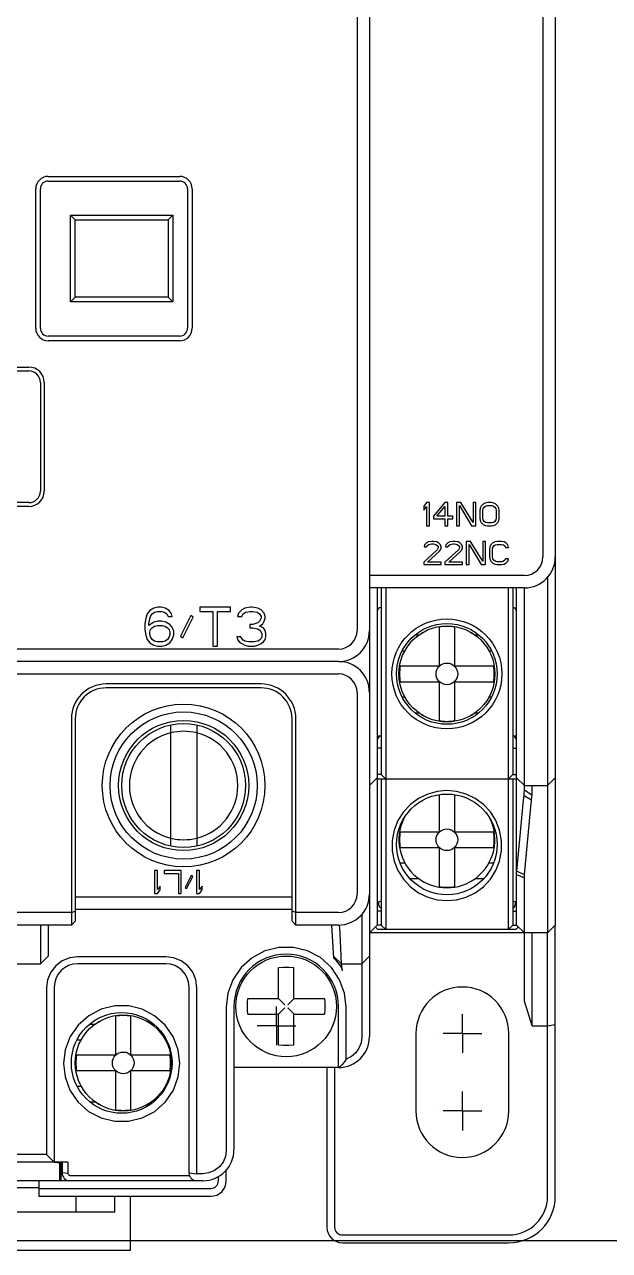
# Model space of a CAD drawing. Header units: millimetres. Extents: x 0 to 6126, y 0 to 4331.
# Drawn here: x 1752.8 to 1790.6, y 2846 to 2925.1 of the extents above; entities that cross this region are included whole.
import ezdxf

# ---------------------------------------------------------------- set-up
doc = ezdxf.new("R2010")
doc.units = ezdxf.units.MM
doc.linetypes.add('CENTER', pattern=[2, 1.25, -0.25, 0.25, -0.25])
for name, color, linetype in [('2ZTD-400-176-1_3_DXF_AXIS', 7, 'Continuous'), ('8ZTD-022-610DXF_CONTINUOUS_LINE', 7, 'Continuous'), ('8ZTD-024-822DXF_CONTINUOUS_LINE', 7, 'Continuous'), ('8ZTD-261-090DXF_CONTINUOUS_LINE', 7, 'Continuous'), ('8ZTD-315-116DXF_CONTINUOUS_LINE', 7, 'Continuous'), ('8ZTD-557-737DXF_CONTINUOUS_LINE', 7, 'Continuous'), ('8ZTD-571-013DXF_CONTINUOUS_LINE', 7, 'Continuous'), ('8ZTD-574-486DXF_CONTINUOUS_LINE', 7, 'Continuous'), ('8ZTD-732-447DXF_CONTINUOUS_LINE', 7, 'Continuous'), ('8ZTD-907-062DXF_CONTINUOUS_LINE', 7, 'Continuous'), ('GB848-35X19_DXF_CONTINUOUS_LINE', 7, 'Continuous'), ('NC1-35-1__DXF_CONTINUOUS_LINE', 7, 'Continuous'), ('NC1-35-2__DXF_CONTINUOUS_LINE', 7, 'Continuous')]:
    doc.layers.add(name, color=color, linetype=linetype)

# ---------------------------------------------------------------- blocks, each defined once
blk = doc.blocks.new('chin3')
at = {"layer": '2ZTD-400-176-1_3_DXF_AXIS', "color": 7, "linetype": 'CENTER'}
for p, q in [((-509.66, 11.503), (-509.66, 13.004)), ((-509.66, 11.503), (-511.16, 11.503)), ((-509.66, 11.503), (-509.66, 10.003)), ((-509.66, 11.503), (-508.16, 11.503)), ((-515.16, -0.497), (-515.16, 1.004)), ((-510.16, -0.497), (-510.16, 1.004)), ((-515.16, -0.497), (-516.66, -0.497)), ((-515.16, -0.497), (-515.16, -1.997)), ((-515.16, -0.497), (-513.66, -0.497)), ((-510.16, -0.497), (-511.66, -0.497)), ((-510.16, -0.497), (-510.16, -1.997)), ((-510.16, -0.497), (-508.66, -0.497))]:
    blk.add_line(p, q, dxfattribs=at)
at = {"layer": '8ZTD-022-610DXF_CONTINUOUS_LINE', "color": 7, "linetype": 'Continuous'}
for p, q in [((-519.66, 24.853), (-519.66, 37.978)), ((-520.1, 30.553), (-520.1, 26.853)), ((-520.66, 26.853), (-520.66, 15.753)), ((-519.66, 26.853), (-520.66, 26.853)), ((-520.16, 26.853), (-520.16, 15.753)), ((-519.66, 25.403), (-518.46, 25.403)), ((-519.619, 25.018), (-519.66, 25.028)), ((-519.66, 15.253), (-519.392, 15.253)), ((-519.66, 14.753), (-518.962, 14.753)), ((-512.36, 8.253), (-522.66, 8.253)), ((-523.66, 7.253), (-523.66, -3.497)), ((-523.16, 7.253), (-523.16, -3.497)), ((-512.36, 7.753), (-522.66, 7.753)), ((-510.16, 2.503), (-515.16, 2.503)), ((-515.16, -3.497), (-510.16, -3.497)), ((-509.66, -4.997), (-508.079, -4.497)), ((-508.079, -4.497), (-503.66, -4.497)), ((-509.66, -4.997), (-509.66, -5.997)), ((-509.66, -4.997), (-504.071, -4.997)), ((-504.071, -4.997), (-503.66, -4.997)), ((-520.66, -5.997), (-503.66, -5.997)), ((-509.66, -5.997), (-509.579, -6.497)), ((-520.66, -6.497), (-503.16, -6.497))]:
    blk.add_line(p, q, dxfattribs=at)
for centre, radius, start, end in [((-519.66, 15.753), 1, 180, 270), ((-519.66, 15.753), 0.5, 180, 270), ((-522.66, 7.253), 1, 90, 180), ((-522.66, 7.253), 0.5, 90, 180), ((-515.16, -0.497), 3, 90, 270), ((-510.16, -0.497), 3, 270, 90), ((-520.66, -3.497), 3, 180, 270), ((-520.66, -3.497), 2.5, 180, 270)]:
    blk.add_arc(centre, radius, start, end, dxfattribs=at)
at = {"layer": '8ZTD-024-822DXF_CONTINUOUS_LINE', "color": 7, "linetype": 'Continuous'}
for p, q in [((-518.46, 24.971), (-518.46, 38.035)), ((-517.962, 26.353), (-517.962, 36.653)), ((-505.66, 28.253), (-505.66, 26.753)), ((-517.962, 26.353), (-518.462, 25.853)), ((-507.204, 26.353), (-517.962, 26.353)), ((-505.16, 26.253), (-505.66, 26.753)), ((-504.658, 26.753), (-505.66, 26.753)), ((-503.16, 26.253), (-505.16, 26.253)), ((-503.16, 26.753), (-503.66, 26.753)), ((-519.194, 24.971), (-519.16, 25.353)), ((-518.46, 25.353), (-519.16, 25.353)), ((-507.16, 25.853), (-509.985, 25.855)), ((-519.66, 16.253), (-519.66, 24.853)), ((-519.312, 24.853), (-519.312, 17.13)), ((-518.46, 24.971), (-519.194, 24.971)), ((-505.66, 18.653), (-505.66, 24.353)), ((-505.204, 18.653), (-505.204, 24.353)), ((-519.16, 17.153), (-519.204, 16.653)), ((-519.204, 16.253), (-519.204, 16.653)), ((-519.204, 16.653), (-507.204, 16.653)), ((-508.454, 14.753), (-517.704, 14.753)), ((-508.41, 14.253), (-517.66, 14.253)), ((-512.36, 7.503), (-512.36, 14.253)), ((-505.289, 7.795), (-503.16, 7.937)), ((-512.36, 7.503), (-508.41, 7.503)), ((-506.117, 7.241), (-505.66, 7.302)), ((-505.193, 7.801), (-505.66, 7.302)), ((-505.66, 7.302), (-504.659, 7.352)), ((-505.66, 7.302), (-505.66, 6.003)), ((-505.465, 7.635), (-505.289, 7.795)), ((-503.66, 7.402), (-503.156, 7.436)), ((-511.818, 7.003), (-508.454, 7.003)), ((-504.658, 6.003), (-510.404, 6.003)), ((-505.16, 5.503), (-505.66, 6.003)), ((-502.471, 6.003), (-503.66, 6.003)), ((-501.16, 5.503), (-510.36, 5.503)), ((-503.16, 5.003), (-503.66, 5.503)), ((-503.66, -5.997), (-503.66, 5.503)), ((-493.71, 5.003), (-503.16, 5.003)), ((-501.66, 5.003), (-501.66, 4.903)), ((-493.66, 5.003), (-494.16, 5.503)), ((-481.41, 5.003), (-493.66, 5.003)), ((-490.96, 5.003), (-490.96, 4.803)), ((-484.16, 5.503), (-488.16, 5.503)), ((-501.66, -3.897), (-501.66, -3.997)), ((-490.96, -3.797), (-490.96, -3.997)), ((-503.16, -3.997), (-503.66, -4.497)), ((-503.16, -3.997), (-499.902, -3.997)), ((-502.977, -4.497), (-500.113, -4.497)), ((-499.902, -3.997), (-500.113, -4.497)), ((-499.691, -4.016), (-499.903, -4.506)), ((-499.903, -4.506), (-495.315, -4.934)), ((-499.691, -3.997), (-493.71, -3.997)), ((-499.691, -4.016), (-495.104, -4.444)), ((-494.803, -4.477), (-495.074, -4.967)), ((-494.43, -4.497), (-494.776, -4.997)), ((-494.431, -4.497), (-493.158, -4.497)), ((-493.66, -3.997), (-494.16, -4.497)), ((-494.16, -4.497), (-494.16, -5.997)), ((-493.66, -3.997), (-481.41, -3.997)), ((-492.16, -4.497), (-481.41, -4.497)), ((-503.16, -6.497), (-503.66, -5.997)), ((-493.66, -6.497), (-494.16, -5.997)), ((-480.721, -5.997), (-492.16, -5.997)), ((-479.41, -6.497), (-503.16, -6.497))]:
    blk.add_line(p, q, dxfattribs=at)
for points in [[(-505.204, 24.353), (-505.269, 24.859), (-505.466, 25.343), (-505.787, 25.765), (-506.209, 26.088), (-506.695, 26.288), (-507.204, 26.353)], [(-503.66, 26.753), (-504.175, 26.754), (-504.658, 26.753)], [(-509.985, 25.855), (-515.636, 25.855), (-518.46, 25.853)], [(-519.194, 24.971), (-519.23, 24.966), (-519.263, 24.949), (-519.289, 24.923), (-519.306, 24.89), (-519.312, 24.853)], [(-512.104, 25.253), (-512.964, 25.153), (-513.811, 24.842), (-514.573, 24.326), (-515.188, 23.637), (-515.612, 22.829), (-515.827, 21.952), (-515.827, 21.053), (-515.611, 20.177), (-515.187, 19.369), (-514.572, 18.68), (-513.809, 18.164), (-512.963, 17.853), (-512.104, 17.753)], [(-512.104, 17.753), (-511.209, 17.862), (-510.363, 18.182), (-509.616, 18.697), (-509.017, 19.375), (-508.597, 20.174), (-508.381, 21.049), (-508.381, 21.951), (-508.595, 22.827), (-509.013, 23.627), (-509.612, 24.306), (-510.359, 24.823), (-511.208, 25.145), (-512.104, 25.253)], [(-507.204, 16.653), (-506.695, 16.719), (-506.209, 16.918), (-505.787, 17.241), (-505.466, 17.664), (-505.269, 18.148), (-505.204, 18.653)], [(-519.16, 17.153), (-515.16, 17.152), (-511.16, 17.152), (-507.16, 17.153)], [(-517.704, 14.753), (-518.089, 14.804), (-518.452, 14.953), (-518.765, 15.194), (-519.005, 15.507), (-519.154, 15.87), (-519.204, 16.253)], [(-508.454, 7.003), (-507.565, 7.107), (-506.69, 7.428), (-505.903, 7.962), (-505.267, 8.674), (-504.829, 9.509), (-504.607, 10.414), (-504.607, 11.344), (-504.83, 12.25), (-505.268, 13.085), (-505.904, 13.796), (-506.692, 14.33), (-507.566, 14.65), (-508.454, 14.753)], [(-511.818, 7.003), (-512, 7.141), (-512.181, 7.293), (-512.36, 7.459)], [(-506.117, 7.241), (-505.955, 7.288), (-505.795, 7.376)], [(-505.795, 7.376), (-505.632, 7.494), (-505.465, 7.635)], [(-504.659, 7.352), (-504.175, 7.376), (-503.66, 7.402)], [(-510.404, 6.003), (-510.766, 6.048), (-511.11, 6.18), (-511.412, 6.393), (-511.653, 6.674), (-511.818, 7.003)], [(-503.66, 6.003), (-504.175, 6.004), (-504.658, 6.003)], [(-503.66, -4.497), (-503.582, -4.497), (-503.348, -4.497), (-502.977, -4.497)], [(-500.113, -4.497), (-500.007, -4.499), (-499.903, -4.506)], [(-499.902, -3.997), (-499.796, -4.001), (-499.691, -4.016)], [(-495.104, -4.444), (-494.95, -4.459), (-494.803, -4.477)], [(-494.803, -4.477), (-494.607, -4.491), (-494.431, -4.497)], [(-493.158, -4.497), (-492.675, -4.497), (-492.16, -4.497)], [(-495.315, -4.934), (-495.192, -4.95), (-495.074, -4.967)], [(-495.074, -4.967), (-494.917, -4.988), (-494.776, -4.997)], [(-494.776, -4.997), (-494.441, -4.996), (-494.16, -4.997)], [(-495.315, -5.997), (-502.977, -5.996), (-503.348, -5.997), (-503.582, -5.996), (-503.66, -5.997)], [(-494.237, -5.997), (-494.854, -5.997), (-495.315, -5.997)], [(-493.158, -5.997), (-493.894, -5.996), (-494.237, -5.997)], [(-492.16, -5.997), (-492.675, -5.996), (-493.158, -5.997)]]:
    blk.add_lwpolyline(points, dxfattribs=at)
blk.add_circle((-512.06, 21.503), 3.25, dxfattribs=at)
for centre, radius, start, end in [((-519.16, 24.853), 0.5, 90, 180), ((-507.16, 24.353), 1.5, 0, 90), ((-507.16, 18.653), 1.5, 270, 360), ((-519.16, 16.653), 0.5, 90, 180), ((-517.66, 16.253), 2, 180, 270), ((-508.41, 10.878), 3.375, 270, 90), ((-510.36, 7.503), 2, 180, 270), ((-501.16, 5.003), 0.5, 180, 210.63635), ((-491.26, 4.703), 0.3, 9.79921, 67.50002), ((-490.66, 4.803), 0.3, 180, 189.79516), ((-482.96, 4.703), 0.3, 9.79921, 90), ((-501.16, -3.997), 0.5, 149.36365, 180), ((-491.26, -3.697), 0.3, 292.5, 350.20078), ((-490.66, -3.797), 0.3, 170.20484, 180), ((-482.96, -3.697), 0.3, 270, 350.20078)]:
    blk.add_arc(centre, radius, start, end, dxfattribs=at)
at = {"layer": '8ZTD-261-090DXF_CONTINUOUS_LINE', "color": 7, "linetype": 'Continuous'}
for p, q in [((-524.16, 20.953), (-524.16, 39.953)), ((-521.66, 35.453), (-521.66, 21.953)), ((-521.66, 24.453), (-520.66, 24.453)), ((-521.66, 21.953), (-520.66, 21.953)), ((-520.66, 20.953), (-524.16, 20.953))]:
    blk.add_line(p, q, dxfattribs=at)
at = {"layer": '8ZTD-315-116DXF_CONTINUOUS_LINE', "color": 7, "linetype": 'Continuous'}
for p, q in [((-486.16, 7.503), (-486.16, 67.503)), ((-485.36, 7.503), (-485.36, 67.503)), ((-476.16, 27.503), (-476.16, 47.503)), ((-475.91, 27.503), (-475.91, 47.503)), ((-467.41, 28.47), (-467.41, 27.503)), ((-467.16, 28.403), (-467.16, 27.503)), ((-464.66, 27.053), (-455.66, 27.053)), ((-468.16, 26.753), (-475.16, 26.753)), ((-468.16, 26.503), (-475.16, 26.503)), ((-465.46, 17.753), (-465.46, 26.253)), ((-465.16, 17.753), (-465.16, 26.253)), ((-464.66, 26.753), (-455.66, 26.753)), ((-455.16, 26.253), (-455.16, 17.753)), ((-454.86, 26.253), (-454.86, 17.753)), ((-462.96, 24.803), (-457.36, 24.803)), ((-462.66, 24.503), (-462.96, 24.803)), ((-462.96, 18.203), (-462.96, 24.803)), ((-457.66, 24.503), (-457.36, 24.803)), ((-457.36, 24.803), (-457.36, 18.203)), ((-462.66, 24.503), (-457.66, 24.503)), ((-462.66, 18.503), (-462.66, 24.503)), ((-457.66, 24.503), (-457.66, 18.503)), ((-484.735, 19.847), (-484.947, 19.691)), ((-484.469, 19.951), (-484.735, 19.847)), ((-484.096, 20.003), (-484.469, 19.951)), ((-483.724, 20.003), (-484.096, 20.003)), ((-483.352, 19.951), (-483.724, 20.003)), ((-483.086, 19.847), (-483.352, 19.951)), ((-482.873, 19.691), (-483.086, 19.847)), ((-485.107, 19.431), (-485.16, 19.17)), ((-485.16, 19.17), (-485.16, 18.91)), ((-484.947, 19.691), (-485.107, 19.431)), ((-484.894, 19.222), (-484.841, 19.378)), ((-484.894, 18.858), (-484.894, 19.222)), ((-484.841, 19.378), (-484.735, 19.535)), ((-484.735, 19.535), (-484.575, 19.639)), ((-484.575, 19.639), (-484.416, 19.691)), ((-484.416, 19.691), (-484.256, 19.691)), ((-484.256, 19.691), (-484.096, 19.639)), ((-484.096, 19.639), (-483.99, 19.535)), ((-483.99, 19.535), (-483.884, 19.378)), ((-483.884, 19.378), (-483.83, 19.222)), ((-483.618, 19.431), (-483.83, 19.743)), ((-483.83, 19.743), (-483.724, 19.743)), ((-483.83, 19.222), (-483.83, 18.858)), ((-483.724, 19.743), (-483.405, 19.691)), ((-483.564, 19.17), (-483.618, 19.431)), ((-483.564, 18.91), (-483.564, 19.17)), ((-483.405, 19.691), (-483.245, 19.639)), ((-483.245, 19.639), (-483.086, 19.535)), ((-483.086, 19.535), (-482.979, 19.378)), ((-482.979, 19.378), (-482.926, 19.222)), ((-482.926, 19.222), (-482.926, 18.91)), ((-482.713, 19.431), (-482.873, 19.691)), ((-482.66, 19.17), (-482.713, 19.431)), ((-482.66, 18.962), (-482.66, 19.17)), ((-485.16, 18.91), (-485.107, 18.649)), ((-485.107, 18.649), (-484.947, 18.389)), ((-484.947, 18.389), (-484.735, 18.233)), ((-484.841, 18.701), (-484.894, 18.858)), ((-484.735, 18.545), (-484.841, 18.701)), ((-484.575, 18.441), (-484.735, 18.545)), ((-484.735, 18.233), (-484.469, 18.128)), ((-484.416, 18.389), (-484.575, 18.441)), ((-484.256, 18.389), (-484.416, 18.389)), ((-484.096, 18.441), (-484.256, 18.389)), ((-484.203, 18.128), (-483.937, 18.233)), ((-483.99, 18.545), (-484.096, 18.441)), ((-483.884, 18.701), (-483.99, 18.545)), ((-483.937, 18.233), (-483.777, 18.389)), ((-483.83, 18.858), (-483.884, 18.701)), ((-483.777, 18.389), (-483.618, 18.649)), ((-483.618, 18.649), (-483.564, 18.91)), ((-483.086, 18.597), (-483.245, 18.493)), ((-483.245, 18.493), (-483.245, 18.233)), ((-483.245, 18.233), (-483.086, 18.285)), ((-482.979, 18.753), (-483.086, 18.597)), ((-483.086, 18.285), (-482.873, 18.441)), ((-482.926, 18.91), (-482.979, 18.753)), ((-482.873, 18.441), (-482.713, 18.701)), ((-482.713, 18.701), (-482.66, 18.962)), ((-462.66, 18.503), (-462.96, 18.203)), ((-457.36, 18.203), (-462.96, 18.203)), ((-457.66, 18.503), (-462.66, 18.503)), ((-457.66, 18.503), (-457.36, 18.203)), ((-484.522, 17.712), (-484.628, 17.556)), ((-484.628, 17.556), (-483.299, 16.878)), ((-483.192, 17.035), (-484.522, 17.712)), ((-484.469, 18.128), (-484.203, 18.128)), ((-483.299, 16.878), (-483.192, 17.035)), ((-455.66, 17.253), (-464.66, 17.253)), ((-455.66, 16.953), (-464.66, 16.953)), ((-482.926, 16.462), (-482.926, 15.628)), ((-482.66, 16.462), (-482.926, 16.462)), ((-482.66, 14.483), (-482.66, 16.462)), ((-485.16, 15.628), (-485.16, 15.316)), ((-482.926, 15.628), (-485.16, 15.628)), ((-485.16, 15.316), (-482.926, 15.316)), ((-482.926, 15.316), (-482.926, 14.483)), ((-482.926, 14.483), (-482.66, 14.483)), ((-485.107, 13.545), (-485.16, 13.337)), ((-485.001, 13.753), (-485.107, 13.545)), ((-484.894, 13.91), (-485.001, 13.753)), ((-484.735, 14.014), (-484.894, 13.91)), ((-484.894, 13.285), (-484.841, 13.545)), ((-484.841, 13.545), (-484.788, 13.649)), ((-484.788, 13.649), (-484.682, 13.753)), ((-484.575, 14.066), (-484.735, 14.014)), ((-484.682, 13.753), (-484.575, 13.806)), ((-484.575, 13.806), (-484.575, 14.066)), ((-483.245, 14.014), (-483.245, 13.753)), ((-483.033, 13.962), (-483.245, 14.014)), ((-483.245, 13.753), (-483.086, 13.649)), ((-483.086, 13.649), (-482.979, 13.493)), ((-482.82, 13.753), (-483.033, 13.962)), ((-482.979, 13.493), (-482.926, 13.233)), ((-482.713, 13.545), (-482.82, 13.753)), ((-482.66, 13.181), (-482.713, 13.545)), ((-485.16, 13.337), (-485.16, 12.92)), ((-485.16, 12.92), (-485.107, 12.712)), ((-485.107, 12.712), (-485.001, 12.503)), ((-484.894, 12.972), (-484.894, 13.285)), ((-484.841, 12.712), (-484.894, 12.972)), ((-484.788, 12.608), (-484.841, 12.712)), ((-484.043, 12.712), (-484.15, 12.556)), ((-483.99, 13.024), (-484.043, 12.712)), ((-483.99, 13.233), (-483.99, 13.024)), ((-483.777, 13.233), (-483.99, 13.233)), ((-483.777, 13.024), (-483.777, 13.233)), ((-483.671, 12.712), (-483.777, 13.024)), ((-483.564, 12.608), (-483.671, 12.712)), ((-482.979, 12.764), (-483.086, 12.608)), ((-482.926, 13.024), (-482.979, 12.764)), ((-482.926, 13.233), (-482.926, 13.024)), ((-482.82, 12.503), (-482.713, 12.712)), ((-482.713, 12.712), (-482.66, 13.076)), ((-482.66, 13.076), (-482.66, 13.181)), ((-485.001, 12.503), (-484.894, 12.347)), ((-484.894, 12.347), (-484.735, 12.243)), ((-484.682, 12.503), (-484.788, 12.608)), ((-484.735, 12.243), (-484.575, 12.191)), ((-484.575, 12.451), (-484.682, 12.503)), ((-484.362, 12.451), (-484.575, 12.451)), ((-484.575, 12.191), (-484.362, 12.191)), ((-484.15, 12.556), (-484.362, 12.451)), ((-484.362, 12.191), (-484.15, 12.243)), ((-484.15, 12.243), (-483.99, 12.347)), ((-483.99, 12.347), (-483.884, 12.608)), ((-483.884, 12.608), (-483.724, 12.399)), ((-483.724, 12.399), (-483.564, 12.295)), ((-483.352, 12.503), (-483.564, 12.608)), ((-483.564, 12.295), (-483.352, 12.243)), ((-483.245, 12.503), (-483.352, 12.503)), ((-483.352, 12.243), (-483.245, 12.243)), ((-483.086, 12.608), (-483.245, 12.503)), ((-483.245, 12.243), (-483.033, 12.295)), ((-483.033, 12.295), (-482.82, 12.503)), ((-436.16, 6.303), (-484.16, 6.303)), ((-503.46, 4.953), (-503.285, 5.128)), ((-503.46, -3.947), (-503.46, 4.953)), ((-503.46, 4.453), (-503.16, 4.753)), ((-503.16, 4.753), (-503.46, 4.453)), ((-503.16, 4.753), (-503.16, 5.003)), ((-493.76, 4.753), (-503.16, 4.753)), ((-502.26, 4.753), (-502.26, 5.003)), ((-493.76, 4.953), (-493.685, 5.028)), ((-493.76, -3.947), (-493.76, 4.953)), ((-493.76, 4.453), (-493.46, 4.753)), ((-493.46, 4.753), (-493.76, 4.453)), ((-493.46, 4.769), (-493.46, 5.003)), ((-481.41, 4.753), (-493.46, 4.753)), ((-491.76, 4.753), (-491.76, 4.953)), ((-436.16, 5.503), (-484.16, 5.503)), ((-481.41, -4.497), (-481.41, 5.503)), ((-480.61, -4.497), (-480.61, 5.503)), ((-481.41, 4.453), (-503.46, 4.453)), ((-479.751, 2.003), (-479.91, 2.003)), ((-479.91, 2.003), (-479.91, 0.878)), ((-478.953, 1.128), (-479.751, 2.003)), ((-479.751, 1.753), (-479.049, 0.972)), ((-479.751, 0.878), (-479.751, 1.753)), ((-478.634, 1.941), (-478.761, 1.972)), ((-478.761, 1.972), (-478.761, 1.816)), ((-478.761, 1.816), (-478.666, 1.753)), ((-478.666, 1.753), (-478.602, 1.66)), ((-478.506, 1.816), (-478.634, 1.941)), ((-478.602, 1.66), (-478.57, 1.503)), ((-478.442, 1.691), (-478.506, 1.816)), ((-478.41, 1.472), (-478.442, 1.691)), ((-476.166, 1.816), (-477.41, 1.816)), ((-477.41, 1.816), (-477.41, 1.628)), ((-477.41, 1.628), (-475.91, 1.628)), ((-476.134, 2.003), (-476.389, 2.003)), ((-476.389, 2.003), (-476.166, 1.816)), ((-475.91, 1.816), (-476.134, 2.003)), ((-475.91, 1.628), (-475.91, 1.816)), ((-479.91, 0.878), (-479.751, 0.878)), ((-479.049, 0.972), (-478.953, 0.91)), ((-478.825, 1.066), (-478.953, 1.128)), ((-478.953, 0.91), (-478.825, 0.878)), ((-478.761, 1.066), (-478.825, 1.066)), ((-478.825, 0.878), (-478.761, 0.878)), ((-478.666, 1.128), (-478.761, 1.066)), ((-478.761, 0.878), (-478.634, 0.91)), ((-478.602, 1.222), (-478.666, 1.128)), ((-478.634, 0.91), (-478.506, 1.035)), ((-478.57, 1.378), (-478.602, 1.222)), ((-478.57, 1.503), (-478.57, 1.378)), ((-478.506, 1.035), (-478.442, 1.16)), ((-478.442, 1.16), (-478.41, 1.347)), ((-478.41, 1.347), (-478.41, 1.472)), ((-476.772, 1.378), (-476.963, 1.378)), ((-476.963, 1.378), (-476.963, 0.628)), ((-475.91, 0.628), (-476.772, 1.378)), ((-476.772, 1.16), (-476.166, 0.628)), ((-476.772, 0.628), (-476.772, 1.16)), ((-479.751, 0.628), (-479.91, 0.628)), ((-479.91, 0.628), (-479.91, -0.497)), ((-478.953, -0.247), (-479.751, 0.628)), ((-479.751, 0.378), (-479.049, -0.403)), ((-479.751, -0.497), (-479.751, 0.378)), ((-478.634, 0.566), (-478.761, 0.597)), ((-478.761, 0.597), (-478.761, 0.441)), ((-478.761, 0.441), (-478.666, 0.378)), ((-478.666, 0.378), (-478.602, 0.285)), ((-478.506, 0.441), (-478.634, 0.566)), ((-478.602, 0.285), (-478.57, 0.128)), ((-478.57, 0.003), (-478.602, -0.153)), ((-478.57, 0.128), (-478.57, 0.003)), ((-478.442, 0.316), (-478.506, 0.441)), ((-478.41, 0.097), (-478.442, 0.316)), ((-478.41, -0.028), (-478.41, 0.097)), ((-476.963, 0.628), (-477.41, 0.628)), ((-477.41, 0.628), (-477.41, 0.441)), ((-477.41, 0.441), (-476.963, 0.441)), ((-476.963, 0.441), (-476.963, 0.128)), ((-476.963, 0.128), (-476.772, 0.128)), ((-476.166, 0.628), (-476.772, 0.628)), ((-476.772, 0.441), (-475.91, 0.441)), ((-476.772, 0.128), (-476.772, 0.441)), ((-475.91, 0.441), (-475.91, 0.628)), ((-479.91, -0.497), (-479.751, -0.497)), ((-478.41, -0.747), (-479.91, -0.747)), ((-479.91, -0.747), (-479.91, -0.934)), ((-479.049, -0.403), (-478.953, -0.465)), ((-478.825, -0.309), (-478.953, -0.247)), ((-478.953, -0.465), (-478.825, -0.497)), ((-478.761, -0.309), (-478.825, -0.309)), ((-478.825, -0.497), (-478.761, -0.497)), ((-478.666, -0.247), (-478.761, -0.309)), ((-478.761, -0.497), (-478.634, -0.465)), ((-478.602, -0.153), (-478.666, -0.247)), ((-478.634, -0.465), (-478.506, -0.34)), ((-478.506, -0.34), (-478.442, -0.215)), ((-478.442, -0.215), (-478.41, -0.028)), ((-478.41, -1.028), (-478.41, -0.747)), ((-475.91, -0.122), (-477.41, -0.122)), ((-477.41, -0.122), (-477.41, -0.309)), ((-477.41, -0.309), (-476.102, -0.309)), ((-476.102, -0.309), (-477.41, -1.09)), ((-477.187, -1.184), (-475.91, -0.403)), ((-475.91, -0.403), (-475.91, -0.122)), ((-479.91, -0.934), (-478.602, -0.934)), ((-478.602, -0.934), (-479.91, -1.715)), ((-479.687, -1.809), (-478.41, -1.028)), ((-477.41, -1.09), (-477.41, -1.372)), ((-477.41, -1.372), (-475.91, -1.372)), ((-475.91, -1.184), (-477.187, -1.184)), ((-475.91, -1.372), (-475.91, -1.184)), ((-479.91, -1.715), (-479.91, -1.997)), ((-479.91, -1.997), (-478.41, -1.997)), ((-479.687, -2.34), (-479.814, -2.465)), ((-478.41, -1.809), (-479.687, -1.809)), ((-479.559, -2.278), (-479.687, -2.34)), ((-479.4, -2.247), (-479.559, -2.278)), ((-478.921, -2.247), (-479.4, -2.247)), ((-478.761, -2.278), (-478.921, -2.247)), ((-478.634, -2.34), (-478.761, -2.278)), ((-478.506, -2.465), (-478.634, -2.34)), ((-478.41, -1.997), (-478.41, -1.809)), ((-477.378, -1.965), (-477.41, -2.122)), ((-477.41, -2.122), (-477.41, -2.372)), ((-477.41, -2.372), (-477.378, -2.528)), ((-477.314, -1.84), (-477.378, -1.965)), ((-477.187, -1.715), (-477.314, -1.84)), ((-477.219, -2.122), (-477.187, -1.997)), ((-477.219, -2.372), (-477.219, -2.122)), ((-477.187, -2.497), (-477.219, -2.372)), ((-477.059, -1.653), (-477.187, -1.715)), ((-477.187, -1.997), (-477.123, -1.903)), ((-477.123, -1.903), (-477.027, -1.84)), ((-476.9, -1.622), (-477.059, -1.653)), ((-477.027, -1.84), (-476.9, -1.809)), ((-476.421, -1.622), (-476.9, -1.622)), ((-476.9, -1.809), (-476.421, -1.809)), ((-476.261, -1.653), (-476.421, -1.622)), ((-476.421, -1.809), (-476.293, -1.84)), ((-476.293, -1.84), (-476.197, -1.903)), ((-476.134, -1.715), (-476.261, -1.653)), ((-476.197, -1.903), (-476.134, -1.997)), ((-476.006, -1.84), (-476.134, -1.715)), ((-476.134, -1.997), (-476.102, -2.122)), ((-476.102, -2.372), (-476.134, -2.497)), ((-476.102, -2.122), (-476.102, -2.372)), ((-475.942, -1.965), (-476.006, -1.84)), ((-475.91, -2.122), (-475.942, -1.965)), ((-475.942, -2.528), (-475.91, -2.372)), ((-475.91, -2.372), (-475.91, -2.122)), ((-479.878, -2.59), (-479.91, -2.747)), ((-479.91, -2.747), (-479.91, -3.028)), ((-479.91, -3.028), (-479.878, -3.184)), ((-479.814, -2.465), (-479.878, -2.59)), ((-479.719, -2.747), (-479.687, -2.622)), ((-479.719, -3.028), (-479.719, -2.747)), ((-479.687, -3.153), (-479.719, -3.028)), ((-479.687, -2.622), (-479.623, -2.528)), ((-479.623, -3.247), (-479.687, -3.153)), ((-479.623, -2.528), (-479.527, -2.465)), ((-479.527, -2.465), (-479.4, -2.434)), ((-479.4, -2.434), (-478.921, -2.434)), ((-478.921, -2.434), (-478.793, -2.465)), ((-478.793, -2.465), (-478.697, -2.528)), ((-478.697, -2.528), (-478.634, -2.622)), ((-478.634, -3.153), (-478.697, -3.247)), ((-478.634, -2.622), (-478.602, -2.747)), ((-478.602, -3.028), (-478.634, -3.153)), ((-478.602, -2.747), (-478.602, -3.028)), ((-478.442, -2.59), (-478.506, -2.465)), ((-478.41, -2.747), (-478.442, -2.59)), ((-478.442, -3.184), (-478.41, -3.028)), ((-478.41, -3.028), (-478.41, -2.747)), ((-477.378, -2.528), (-477.314, -2.653)), ((-477.314, -2.653), (-477.187, -2.778)), ((-477.123, -2.59), (-477.187, -2.497)), ((-477.187, -2.778), (-477.059, -2.84)), ((-477.027, -2.653), (-477.123, -2.59)), ((-477.059, -2.84), (-476.9, -2.872)), ((-476.9, -2.684), (-477.027, -2.653)), ((-476.421, -2.684), (-476.9, -2.684)), ((-476.9, -2.872), (-476.421, -2.872)), ((-476.293, -2.653), (-476.421, -2.684)), ((-476.421, -2.872), (-476.261, -2.84)), ((-476.197, -2.59), (-476.293, -2.653)), ((-476.261, -2.84), (-476.134, -2.778)), ((-476.134, -2.497), (-476.197, -2.59)), ((-476.134, -2.778), (-476.006, -2.653)), ((-476.006, -2.653), (-475.942, -2.528)), ((-503.16, -3.747), (-503.46, -3.447)), ((-493.983, -3.447), (-503.46, -3.447)), ((-503.285, -4.122), (-503.46, -3.947)), ((-503.16, -3.747), (-503.16, -3.997)), ((-493.76, -3.747), (-503.16, -3.747)), ((-502.26, -3.747), (-502.26, -3.997)), ((-493.799, -3.447), (-493.983, -3.447)), ((-493.613, -3.447), (-493.799, -3.447)), ((-493.46, -3.747), (-493.76, -3.447)), ((-493.685, -4.022), (-493.76, -3.947)), ((-481.41, -3.447), (-493.613, -3.447)), ((-481.41, -3.747), (-493.46, -3.747)), ((-493.46, -3.762), (-493.46, -3.997)), ((-491.76, -3.747), (-491.76, -3.947)), ((-479.878, -3.184), (-479.814, -3.309)), ((-479.814, -3.309), (-479.687, -3.434)), ((-479.687, -3.434), (-479.527, -3.465)), ((-479.527, -3.278), (-479.623, -3.247)), ((-479.527, -3.465), (-479.527, -3.278)), ((-478.697, -3.247), (-478.793, -3.278)), ((-478.793, -3.278), (-478.793, -3.465)), ((-478.793, -3.465), (-478.634, -3.434)), ((-478.634, -3.434), (-478.506, -3.309)), ((-478.506, -3.309), (-478.442, -3.184)), ((-440.91, -5.697), (-479.41, -5.697)), ((-440.91, -6.497), (-479.41, -6.497))]:
    blk.add_line(p, q, dxfattribs=at)
for points in [[(-493.46, 4.753), (-493.46, 4.757), (-493.46, 4.769)], [(-494.488, 0.503), (-494.542, 1.121), (-494.71, 1.738), (-494.992, 2.327), (-495.382, 2.859), (-495.864, 3.31), (-496.422, 3.664), (-497.041, 3.911), (-497.701, 4.037), (-498.375, 4.037), (-499.034, 3.911), (-499.654, 3.664), (-500.212, 3.31), (-500.693, 2.859), (-501.083, 2.327), (-501.366, 1.738), (-501.534, 1.121), (-501.588, 0.503)], [(-501.588, 0.503), (-501.534, -0.114), (-501.366, -0.731), (-501.084, -1.32), (-500.694, -1.852), (-500.212, -2.303), (-499.654, -2.657), (-499.035, -2.904), (-498.375, -3.031), (-497.701, -3.031), (-497.041, -2.904), (-496.422, -2.658), (-495.864, -2.303), (-495.382, -1.853), (-494.992, -1.321), (-494.71, -0.732), (-494.542, -0.114), (-494.488, 0.503)], [(-493.46, -3.747), (-493.46, -3.75), (-493.46, -3.762)]]:
    blk.add_lwpolyline(points, dxfattribs=at)
for centre, radius in [((-486.96, 0.503), 3.55), ((-497.96, 0.503), 3.25), ((-486.96, 0.503), 3.25)]:
    blk.add_circle(centre, radius, dxfattribs=at)
for centre, radius, start, end in [((-475.16, 27.503), 1, 180, 270), ((-475.16, 27.503), 0.75, 180, 270), ((-468.16, 27.503), 1, 270, 360), ((-468.16, 27.503), 0.75, 270, 360), ((-464.66, 26.253), 0.8, 90, 180), ((-455.66, 26.253), 0.8, 0, 90), ((-464.66, 26.253), 0.5, 90, 180), ((-455.66, 26.253), 0.5, 0, 90), ((-464.66, 17.753), 0.8, 180, 270), ((-464.66, 17.753), 0.5, 180, 270), ((-455.66, 17.753), 0.8, 270, 360), ((-455.66, 17.753), 0.5, 270, 360), ((-484.16, 7.503), 2, 180, 270), ((-484.16, 7.503), 1.2, 180, 270), ((-492.06, 4.953), 0.3, 0, 9.70816), ((-492.06, -3.947), 0.3, 350.29184, 360), ((-479.41, -4.497), 2, 180, 270), ((-479.41, -4.497), 1.2, 180, 270)]:
    blk.add_arc(centre, radius, start, end, dxfattribs=at)
at = {"layer": '8ZTD-557-737DXF_CONTINUOUS_LINE', "color": 7, "linetype": 'Continuous'}
for p, q in [((-501.86, 4.903), (-501.649, 4.903)), ((-501.64, -3.897), (-501.86, -3.897))]:
    blk.add_line(p, q, dxfattribs=at)
for centre, start, end in [((-501.86, 4.703), 90, 165.43444), ((-501.86, -3.697), 194.56556, 270)]:
    blk.add_arc(centre, 0.2, start, end, dxfattribs=at)
at = {"layer": '8ZTD-571-013DXF_CONTINUOUS_LINE', "color": 7, "linetype": 'Continuous'}
for p, q in [((-486.96, 67.503), (-486.96, 7.503)), ((-503.16, 24.753), (-503.16, 30.253)), ((-502.36, 24.753), (-502.36, 30.253)), ((-503.16, 24.753), (-502.91, 24.503)), ((-489.86, 24.753), (-503.16, 24.753)), ((-502.36, 24.753), (-502.257, 24.503)), ((-489.86, 24.503), (-502.91, 24.503)), ((-502.16, 10.503), (-502.16, 24.503)), ((-501.36, 10.503), (-501.36, 24.503)), ((-487.86, 12.503), (-487.86, 22.503)), ((-487.61, 12.503), (-487.61, 22.503)), ((-501.119, 19.378), (-501.119, 19.194)), ((-499.643, 19.378), (-501.119, 19.378)), ((-501.119, 19.194), (-500.899, 19.009)), ((-500.899, 19.009), (-500.648, 19.009)), ((-500.648, 19.009), (-500.868, 19.194)), ((-500.868, 19.194), (-499.643, 19.194)), ((-499.643, 19.194), (-499.643, 19.378)), ((-499.832, 18.763), (-499.832, 17.841)), ((-499.643, 18.763), (-499.832, 18.763)), ((-499.643, 17.656), (-499.643, 18.763)), ((-501.119, 17.841), (-501.119, 17.656)), ((-499.832, 17.841), (-501.119, 17.841)), ((-501.119, 17.656), (-499.643, 17.656)), ((-500.742, 17.41), (-500.805, 17.318)), ((-499.957, 17.011), (-500.742, 17.41)), ((-501.119, 16.672), (-501.119, 16.488)), ((-499.643, 16.672), (-501.119, 16.672)), ((-500.805, 17.318), (-500.02, 16.918)), ((-500.02, 16.918), (-499.957, 17.011)), ((-499.643, 16.488), (-499.643, 16.672)), ((-501.119, 16.488), (-500.899, 16.303)), ((-500.899, 16.303), (-500.648, 16.303)), ((-500.648, 16.303), (-500.868, 16.488)), ((-500.868, 16.488), (-499.643, 16.488)), ((-503.16, 10.253), (-502.91, 10.503)), ((-502.91, 10.503), (-489.86, 10.503)), ((-502.36, 10.253), (-502.257, 10.503)), ((-503.16, 7.503), (-503.16, 10.253)), ((-503.16, 10.253), (-489.86, 10.253)), ((-502.36, 7.503), (-502.36, 10.253)), ((-488.16, 6.303), (-501.16, 6.303)), ((-488.16, 5.503), (-501.16, 5.503))]:
    blk.add_line(p, q, dxfattribs=at)
for radius in [5.25, 4.75]:
    blk.add_circle((-494.16, 17.503), radius, dxfattribs=at)
for centre, radius, start, end in [((-489.86, 22.503), 2.25, 0, 90), ((-489.86, 22.503), 2, 0, 90), ((-489.86, 12.503), 2.25, 270, 360), ((-489.86, 12.503), 2, 270, 360), ((-501.16, 7.503), 2, 180, 270), ((-501.16, 7.503), 1.2, 180, 270), ((-488.16, 7.503), 2, 270, 360), ((-488.16, 7.503), 1.2, 270, 360)]:
    blk.add_arc(centre, radius, start, end, dxfattribs=at)
at = {"layer": '8ZTD-574-486DXF_CONTINUOUS_LINE', "color": 7, "linetype": 'Continuous'}
blk.add_circle((-494.16, 17.503), 4.2, dxfattribs=at)
at = {"layer": '8ZTD-732-447DXF_CONTINUOUS_LINE', "color": 7, "linetype": 'Continuous'}
for p, q in [((-519.66, 25.503), (-519.66, 37.503)), ((-519.66, 25.503), (-518.46, 25.503)), ((-518.527, 25.503), (-518.48, 25.857)), ((-518.48, 25.857), (-518.469, 25.961))]:
    blk.add_line(p, q, dxfattribs=at)
at = {"layer": '8ZTD-907-062DXF_CONTINUOUS_LINE', "color": 7, "linetype": 'Continuous'}
for p, q in [((-490.252, 18.353), (-498.069, 18.353)), ((-490.252, 16.653), (-498.069, 16.653))]:
    blk.add_line(p, q, dxfattribs=at)
blk.add_circle((-494.16, 17.503), 4, dxfattribs=at)
for start, end in [(14.05523, 165.94477), (194.05523, 345.94477)]:
    blk.add_arc((-494.16, 17.503), 3.5, start, end, dxfattribs=at)
at = {"layer": '8ZTD-907-062DXF_CONTINUOUS_LINE', "color": 2, "linetype": 'Continuous'}
for start, end in [(165.94477, 194.05523), (345.94477, 14.05523)]:
    blk.add_arc((-494.16, 17.503), 3.5, start, end, dxfattribs=at)
at = {"layer": 'GB848-35X19_DXF_CONTINUOUS_LINE', "color": 7, "linetype": 'Continuous'}
for p, q in [((-508.91, 13.358), (-508.91, 11.408)), ((-507.91, 13.358), (-507.91, 11.408)), ((-510.89, 11.378), (-508.94, 11.378)), ((-507.88, 11.378), (-505.93, 11.378)), ((-510.89, 10.378), (-508.94, 10.378)), ((-508.919, 10.37), (-508.504, 10.784)), ((-508.91, 10.348), (-508.91, 8.399)), ((-507.901, 10.37), (-508.316, 10.784)), ((-507.91, 10.348), (-507.91, 8.399)), ((-507.88, 10.378), (-505.93, 10.378))]:
    blk.add_line(p, q, dxfattribs=at)
for points in [[(-508.91, 13.358), (-508.661, 13.373), (-508.41, 13.378)], [(-508.41, 13.378), (-508.159, 13.373), (-507.91, 13.358)], [(-510.89, 11.378), (-510.908, 11.045), (-510.908, 10.711), (-510.89, 10.378)], [(-508.919, 11.387), (-508.72, 11.188), (-508.504, 10.972)], [(-507.901, 11.387), (-508.101, 11.188), (-508.316, 10.972)], [(-505.93, 10.378), (-505.912, 10.711), (-505.912, 11.045), (-505.93, 11.378)], [(-508.41, 8.378), (-508.661, 8.383), (-508.91, 8.399)], [(-507.91, 8.399), (-508.159, 8.383), (-508.41, 8.378)]]:
    blk.add_lwpolyline(points, dxfattribs=at)
blk.add_circle((-508.41, 10.878), 3.25, dxfattribs=at)
for centre, start, end in [((-508.94, 11.408), 270, 360), ((-507.88, 11.408), 180, 270), ((-508.94, 10.348), 0, 90), ((-507.88, 10.348), 90, 180)]:
    blk.add_arc(centre, 0.03, start, end, dxfattribs=at)
at = {"layer": 'NC1-35-1__DXF_CONTINUOUS_LINE', "color": 7, "linetype": 'Continuous'}
for p, q in [((-513.56, 24.384), (-513.56, 24.106)), ((-510.56, 24.385), (-510.56, 24.113)), ((-514.712, 23.003), (-514.76, 23.003)), ((-514.56, 23.546), (-514.56, 23.222)), ((-509.56, 23.547), (-509.56, 23.232)), ((-509.36, 23.003), (-509.416, 23.003)), ((-514.76, 19.803), (-514.715, 19.803)), ((-514.76, 19.803), (-514.714, 19.802)), ((-509.416, 19.803), (-509.36, 19.803)), ((-514.56, 19.585), (-514.56, 19.461)), ((-509.56, 19.577), (-509.56, 19.46)), ((-513.56, 18.701), (-513.56, 18.623)), ((-510.56, 18.692), (-510.56, 18.622)), ((-499.16, 3.215), (-499.16, 3.508)), ((-488.46, 3.215), (-488.46, 3.381)), ((-485.46, 3.381), (-485.46, 3.206)), ((-500.16, 2.877), (-500.16, 2.33)), ((-489.46, 2.563), (-489.46, 2.33)), ((-484.46, 2.321), (-484.46, 2.563)), ((-500.305, 2.103), (-500.36, 2.103)), ((-489.605, 2.103), (-489.66, 2.103)), ((-484.26, 2.103), (-484.307, 2.105)), ((-484.26, 2.103), (-484.306, 2.103)), ((-500.36, -1.097), (-500.305, -1.097)), ((-500.16, -1.326), (-500.16, -1.87)), ((-489.66, -1.097), (-489.605, -1.097)), ((-489.46, -1.326), (-489.46, -1.556)), ((-484.46, -1.556), (-484.46, -1.315)), ((-484.308, -1.097), (-484.26, -1.097)), ((-499.16, -2.501), (-499.16, -2.206)), ((-488.46, -2.375), (-488.46, -2.206)), ((-485.46, -2.199), (-485.46, -2.374))]:
    blk.add_line(p, q, dxfattribs=at)
for points in [[(-514.711, 23.005), (-514.713, 23.005), (-514.76, 23.003)], [(-484.309, -1.099), (-484.307, -1.098), (-484.26, -1.097)]]:
    blk.add_lwpolyline(points, dxfattribs=at)
at = {"layer": 'NC1-35-2__DXF_CONTINUOUS_LINE', "color": 7, "linetype": 'Continuous'}
for p, q in [((-512.56, 21.903), (-512.56, 24.422)), ((-511.56, 21.903), (-511.56, 24.422)), ((-512.56, 21.903), (-515.079, 21.903)), ((-509.041, 21.903), (-511.56, 21.903)), ((-515.079, 20.903), (-512.56, 20.903)), ((-512.56, 18.385), (-512.56, 20.903)), ((-511.56, 18.385), (-511.56, 20.903)), ((-511.56, 20.903), (-509.041, 20.903)), ((-498.16, 3.522), (-498.16, 1.003)), ((-497.16, 1.003), (-497.16, 3.522)), ((-487.46, 3.522), (-487.46, 1.003)), ((-486.46, 1.003), (-486.46, 3.522)), ((-498.16, 1.003), (-500.679, 1.003)), ((-494.754, 1.003), (-497.16, 1.003)), ((-487.46, 1.003), (-489.979, 1.003)), ((-483.941, 1.003), (-486.46, 1.003)), ((-498.16, 0.003), (-500.679, 0.003)), ((-498.16, 0.003), (-498.16, -2.515)), ((-497.16, -2.515), (-497.16, 0.003)), ((-494.754, 0.003), (-497.16, 0.003)), ((-487.46, 0.003), (-489.979, 0.003)), ((-487.46, 0.003), (-487.46, -2.515)), ((-483.941, 0.003), (-486.46, 0.003)), ((-486.46, -2.515), (-486.46, 0.003))]:
    blk.add_line(p, q, dxfattribs=at)
for centre, radius in [((-512.06, 21.403), 3.1), ((-512.06, 21.403), 0.7), ((-486.96, 0.503), 3.1), ((-497.66, 0.503), 0.7), ((-486.96, 0.503), 0.7)]:
    blk.add_circle(centre, radius, dxfattribs=at)
for centre, radius, start, end in [((-512.06, 21.403), 3.06, 80.59578, 99.40422), ((-512.06, 21.403), 3.06, 170.59578, 189.40422), ((-512.06, 21.403), 3.06, 350.59578, 9.40422), ((-512.06, 21.403), 3.06, 260.59578, 279.40422), ((-497.66, 0.503), 3.1, 63.77278, 295.88695), ((-497.66, 0.503), 3.06, 80.59578, 99.40422), ((-486.96, 0.503), 3.06, 80.59578, 99.40422), ((-497.66, 0.503), 3.06, 170.59578, 189.40422), ((-486.96, 0.503), 3.06, 170.59578, 189.40422), ((-486.96, 0.503), 3.06, 350.59578, 9.40422), ((-497.66, 0.503), 3.06, 260.59578, 279.40422), ((-486.96, 0.503), 3.06, 260.59578, 279.40422)]:
    blk.add_arc(centre, radius, start, end, dxfattribs=at)

msp = doc.modelspace()

# ---------------------------------------------------------------- linework, layer by layer
at = {"color": 252, "ltscale": 3}
msp.add_lwpolyline([(1421.605, 2973.106), (2143.105, 2973.106), (2143.105, 2846.574), (1421.605, 2846.574)], close=True, dxfattribs=at)

# ---------------------------------------------------------------- block references
at = {"rotation": 90}
msp.add_blockref('chin3', (1780.609, 3370.119), dxfattribs=at)

doc.saveas('drawing.dxf')
